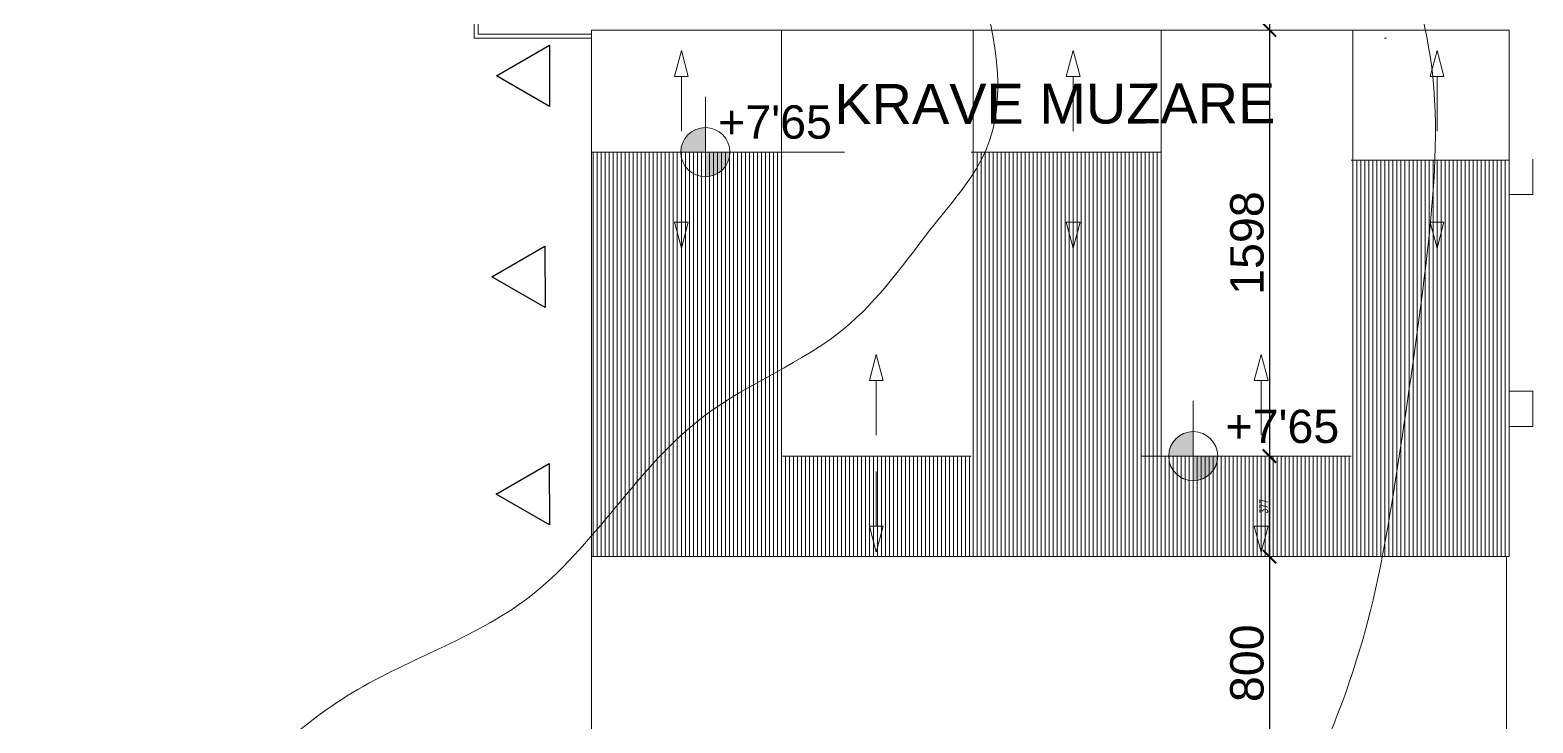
# Model space of a CAD drawing. Header units: millimetres. Extents: x 73 to 57768, y -40361 to 10065.
# Drawn here: x 19616 to 25250, y -33626 to -31027 of the extents above; entities that cross this region are included whole.
import ezdxf

# ---------------------------------------------------------------- set-up
doc = ezdxf.new("R2010")
doc.units = ezdxf.units.MM
for name, color, linetype, lineweight in [('debela', 20, 'Continuous', 25), ('izohipse', 33, 'Continuous', 0), ('kote', 124, 'Continuous', 5), ('kote i srafura', 9, 'Continuous', 5), ('objekti_pogled', 4, 'Continuous', 20), ('SITUACIJA', 7, 'Continuous', 15)]:
    doc.layers.add(name, color=color, linetype=linetype, lineweight=lineweight)
doc.layers.add('pogled', color=7, linetype='Continuous', lineweight=5, true_color=0x8db1c3)
doc.styles.add('1-100', font='simplex.shx', dxfattribs={"width": 0.7, "height": 30})
doc.styles.add('M1_500', font='ARIAL.TTF', dxfattribs={"height": 125})
doc.dimstyles.new('1-100', dxfattribs={"dimtxt": 30, "dimasz": 10, "dimexe": 10, "dimexo": 0, "dimgap": 6, "dimtad": 1, "dimdec": 0, "dimtxsty": '1-100', "dimblk": 'ARCHTICK', "dimcen": 10, "dimdle": 10, "dimadec": 8, "dimazin": 0, "dimtfac": 1, "dimtdec": 0, "dimtix": 1, "dimtmove": 2, "dimatfit": 3, "dimfxl": 1, "dimtolj": 1, "dimtzin": 0, "dimarcsym": 0})
doc.dimstyles.new('M1_500', dxfattribs={"dimtxt": 15, "dimasz": 50, "dimexe": 50, "dimexo": 50, "dimgap": 20, "dimtad": 1, "dimdec": 0, "dimtxsty": 'M1_500', "dimblk": 'ARCHTICK', "dimcen": 2.5, "dimdle": 50, "dimadec": 0, "dimazin": 0, "dimtfac": 1, "dimtdec": 0, "dimtmove": 0, "dimatfit": 3, "dimfxl": 1, "dimarcsym": 0})

# ---------------------------------------------------------------- blocks, each defined once
blk = doc.blocks.new('HOR.KOTA')
h = blk.add_hatch(color=256)
h.paths.add_polyline_path([(-92, 0), (0, 0), (0, 92, 0.414214)])
h.paths.add_polyline_path([(92, 0), (0, 0), (0, -92, 0.414214)])
blk.add_lwpolyline([(0, 207.8), (0, -187.8), (0, 0), (-194.8, 0), (521.6, 0)])
blk.add_circle((0, 0), 92)
blk = doc.blocks.new('_ArchTick')
at = {"layer": 'kote', "color": 0, "const_width": 0.15}
blk.add_lwpolyline([(-0.5, -0.5), (0.5, 0.5)], dxfattribs=at)
blk = doc.blocks.new('*D270')
at = {"layer": 'Defpoints', "color": 0}
for p in [(24262, -29520.7), (24262, -31027.3), (24262, -31027.3)]:
    blk.add_point(p, dxfattribs=at)
at = {"layer": 'kote i srafura', "color": 0, "lineweight": -2}
blk.add_line((24262, -29470.7), (24262, -31077.3), dxfattribs=at)
at = {"layer": 'kote i srafura', "color": 0, "lineweight": -2, "xscale": 50, "yscale": 50, "zscale": 50}
for p, rotation in [((24262, -29520.7), 90), ((24262, -31027.3), 270)]:
    blk.add_blockref('_ArchTick', p, dxfattribs=dict(at, rotation=rotation))
at = {"layer": 'kote i srafura', "color": 0, "insert": (24178.1, -30274), "char_height": 125, "attachment_point": 5, "rotation": 90, "style": 'M1_500'}
blk.add_mtext('1507', dxfattribs=at)
blk = doc.blocks.new('*D271')
at = {"layer": 'Defpoints', "color": 0}
for p in [(24262, -31027.3), (24261.1, -32625.6), (24262, -32625.6)]:
    blk.add_point(p, dxfattribs=at)
at = {"layer": 'kote i srafura', "color": 0, "lineweight": -2}
for p, q in [((24262, -30977.3), (24262, -32675.6)), ((24311.1, -32625.6), (24312, -32625.6))]:
    blk.add_line(p, q, dxfattribs=at)
at = {"layer": 'kote i srafura', "color": 0, "lineweight": -2, "xscale": 50, "yscale": 50, "zscale": 50}
for p, rotation in [((24262, -31027.3), 90), ((24262, -32625.6), 270)]:
    blk.add_blockref('_ArchTick', p, dxfattribs=dict(at, rotation=rotation))
at = {"layer": 'kote i srafura', "color": 0, "insert": (24178.1, -31826.4), "char_height": 125, "attachment_point": 5, "rotation": 90, "style": 'M1_500'}
blk.add_mtext('1598', dxfattribs=at)
blk = doc.blocks.new('*D272')
at = {"layer": 'Defpoints', "color": 0}
for p in [(24261.1, -32625.6), (24261.1, -33002.3), (24262, -33002.3)]:
    blk.add_point(p, dxfattribs=at)
at = {"layer": 'kote i srafura', "color": 0, "lineweight": -2}
for p, q in [((24262, -32615.6), (24262, -33012.3)), ((24261.1, -32625.6), (24272, -32625.6)), ((24261.1, -33002.3), (24272, -33002.3))]:
    blk.add_line(p, q, dxfattribs=at)
at = {"layer": 'kote i srafura', "color": 0, "lineweight": -2, "xscale": 10, "yscale": 10, "zscale": 10}
for p, rotation in [((24262, -32625.6), 90), ((24262, -33002.3), 270)]:
    blk.add_blockref('_ArchTick', p, dxfattribs=dict(at, rotation=rotation))
at = {"layer": 'kote i srafura', "color": 0, "insert": (24241, -32813.9), "char_height": 30, "attachment_point": 5, "rotation": 90, "style": '1-100'}
blk.add_mtext('\\A1;377', dxfattribs=at)
blk = doc.blocks.new('*D273')
at = {"layer": 'Defpoints', "color": 0}
for p in [(24261.1, -33002.3), (24262, -33802.3), (24262, -33802.3)]:
    blk.add_point(p, dxfattribs=at)
at = {"layer": 'kote i srafura', "color": 0, "lineweight": -2}
for p, q in [((24262, -32952.3), (24262, -33852.3)), ((24311.1, -33002.3), (24312, -33002.3))]:
    blk.add_line(p, q, dxfattribs=at)
at = {"layer": 'kote i srafura', "color": 0, "lineweight": -2, "xscale": 50, "yscale": 50, "zscale": 50}
for p, rotation in [((24262, -33002.3), 90), ((24262, -33802.3), 270)]:
    blk.add_blockref('_ArchTick', p, dxfattribs=dict(at, rotation=rotation))
at = {"layer": 'kote i srafura', "color": 0, "insert": (24178.1, -33402.3), "char_height": 125, "attachment_point": 5, "rotation": 90, "style": 'M1_500'}
blk.add_mtext('800', dxfattribs=at)

msp = doc.modelspace()

# ---------------------------------------------------------------- linework, layer by layer
at = {"layer": 'debela', "ltscale": 50}
for p, q in [((21363.715, -31198.944), (21562.578, -31083.669)), ((21562.578, -31083.669), (21562.977, -31313.526)), ((21562.977, -31313.526), (21363.715, -31198.944))]:
    msp.add_line(p, q, dxfattribs=at)
for points in [[(21346.867, -31953.387), (21545.729, -31838.112), (21546.129, -32067.969)], [(21363.316, -32768.02), (21562.178, -32652.745), (21562.578, -32882.602)]]:
    msp.add_lwpolyline(points, close=True, dxfattribs=at)
at = {"layer": 'izohipse'}
msp.add_open_spline([(31552.658, -14611.212), (31420.83, -14776.479), (31114.816, -15139.123), (30624.928, -15577.055), (30170.84, -15961.941), (29828.9, -16406.995), (29662.362, -16940.49), (29570.984, -17469.488), (29328.02, -17874.589), (28964.259, -18166.938), (28491.41, -18117.618), (28135.731, -17936.146), (27864.038, -17762.724), (27597.524, -17733.822), (27382.303, -17839.33), (27249.186, -18043.595), (27228.778, -18269.817), (27364.939, -18409.745), (27486.826, -18602.639), (27473.731, -18918.232), (27438.892, -19242.657), (27503.343, -19600.503), (27438.959, -19974.576), (27418.35, -20370.876), (27166.162, -20566.292), (27192.512, -20752.482), (27015.404, -21021.515), (26895.607, -21494.791), (26650.554, -22047.512), (26591.382, -22702.315), (26472.545, -23244.884), (26316.317, -23813.098), (26020.049, -24274.004), (25454.65, -24705.004), (24750.688, -24745.829), (24204.551, -24839.863), (23667.654, -24825.325), (23063.979, -24661.936), (22497.122, -24184.898), (22063.432, -23818.746), (21708.558, -23483.893), (21618.028, -23071.401), (21482.217, -22717.178), (21280.393, -22427.975), (20949.482, -22291.497), (20523.398, -22316.36), (20222.206, -22639.348), (19982.945, -23036.895), (19641.817, -23453.887), (19121.028, -23810.068), (18536.361, -23906.042), (18036.829, -23959.869), (17576.435, -24284.347), (16718.101, -24662.777), (15646.125, -25317.041), (14555.656, -26080.59), (13735.113, -26727.858), (12928.674, -27239.254), (12117.658, -27817.375), (11367.021, -28349.879), (10773.139, -28841.699), (10339.452, -29116.535), (10025.115, -29401.674), (9851.675, -29691.285), (9886.827, -29934.985), (10043.242, -30061.93), (10191.481, -30185.534), (10374.003, -30294.494), (10678.05, -30273.874), (11155.611, -30422.673), (12000.061, -30438.839), (13118.723, -30470.669), (14283.346, -30938.127), (15504.821, -31189.476), (16723.064, -31335.263), (17772.226, -31295.286), (18560.239, -31297.302), (18999.755, -30973.406), (19157.86, -30650.474), (19140.673, -30272.846), (19512.528, -29973.233), (19570.418, -29356.6), (19990.032, -28764.146), (20599.055, -28424.928), (21180.026, -28534.5), (21599.127, -28734.457), (21971.696, -29140.61), (22495.106, -29561.431), (22920.548, -30192.749), (23197.676, -30825.804), (23298.836, -31414.579), (22961.837, -31797.743), (22682.787, -32211.951), (21995.155, -32467.046), (21600.046, -33215.664), (20787.457, -33458.934), (20348.834, -33917.282), (19934.131, -34182.154), (19674.357, -34418.8), (19653.762, -34612.126), (19648.192, -34664.41)], degree=3, knots=[1902.18558609, 1902.18558609, 1902.18558609, 1902.18558609, 2535.47886573, 3326.13675999, 3868.3788574, 4320.04619324, 4987.21341701, 5522.33876079, 5914.83901284, 6391.10826673, 6822.64589654, 7246.97568664, 7595.57825547, 7771.26986018, 8028.73750015, 8264.35247454, 8488.27555659, 8635.43322456, 8830.24679286, 9158.69372897, 9541.91727582, 9817.33141425, 10232.12944131, 10685.91741739, 10943.23649876, 11070.86668842, 11207.19492117, 11878.62254705, 12536.45749156, 13000.21832433, 13837.61503863, 14204.75627219, 14759.69261974, 15455.3880813, 16240.75451659, 16819.96619368, 17120.46801222, 17847.47312598, 18640.87361578, 19307.14729657, 19569.3043918, 20077.44333925, 20522.0900916, 20712.15505977, 21116.93205152, 21535.08529578, 21903.57896774, 22377.25955994, 22942.34458169, 23504.5111893, 24223.00461876, 24702.53518623, 24974.16213211, 25889.64813605, 27517.11953131, 28727.87044286, 29884.29854474, 30648.63232892, 31590.56243321, 32872.13672267, 33408.3906763, 33901.58309643, 34408.15294838, 34677.77273225, 34872.92535604, 35085.30473785, 35256.08385275, 35461.37236622, 35698.28344835, 36143.04280105, 36948.54022797, 38218.38580649, 39469.44535597, 40670.65584017, 41960.04486517, 43121.04167366, 43866.65135571, 44217.80870065, 44708.64263122, 44873.70664657, 45316.10041882, 45971.00967597, 46651.38474285, 47436.4971892, 47887.84119316, 48373.98365055, 48804.7010782, 49525.4803312, 50386.70921747, 51034.58854924, 51648.27869279, 51988.46614871, 52511.77709507, 53125.29667313, 54078.9061576, 54851.73150858, 55548.42263817, 55937.5884025, 56356.56035221, 56511.87147235, 56511.87147235, 56511.87147235, 56511.87147235], dxfattribs=at)
msp.add_spline([(35326.682, -22191.585), (35300.297, -22354.251), (35280.468, -22517.449), (35205.876, -22623.47), (35096.219, -22917.821), (34990.787, -23076.699), (34688.147, -23309.262), (34354.057, -23520.418), (34023.599, -23770.502), (33860.586, -23908.908), (33818.432, -24103.257), (33879.592, -24325.758), (34085.157, -24476.572), (34288.598, -24572.17), (34568.941, -24614.672), (34933.988, -24670.633), (35233.469, -24721.278), (35364.973, -24890.151), (35277.985, -25067.681), (35018.561, -25092.797), (34658.822, -24971.345), (34330.805, -24865.648), (34059.674, -24790.932), (33906.403, -24890.575), (33791.596, -25085.626), (33853.648, -25296.888), (33919.426, -25625.238), (33928.422, -25857.698), (33971.304, -26095.064), (34088.245, -26625.576), (34140.571, -27002.275), (34125.018, -27194.14), (34060.138, -27313.033), (33926.657, -27426.365), (33743.85, -27466.725), (33627.033, -27374.488), (33482.775, -27280.025), (33359.293, -27270.015), (33219.479, -27120.735), (32766.654, -26573.623), (32303.356, -26120.664), (31776.042, -25981.355), (31431.924, -25967.255), (31164.573, -26028.351), (30301.128, -26069.405), (29917.349, -26203.831), (29529.127, -26393.076), (29278.107, -26593.444), (29129.795, -26719.368), (28600.647, -26773.037), (28099.781, -26968.107), (27675.62, -27430.333), (27429.433, -27741.45), (27326.542, -27972.012), (27017.308, -28209.044), (26766.289, -28409.411), (26329.851, -28511.98), (25870.734, -28516.256), (24871.375, -28407.655), (24393.776, -28506.887), (24110.872, -28759.848), (24099.763, -28896.895), (24182.862, -29234.704), (24386.358, -29615.526), (24576.998, -29989.643), (24632.657, -30325.228), (24731.699, -30636.74), (24868.958, -31158.271), (24853.119, -31864.511), (24751.967, -32601.227), (24630.658, -33243.847), (24451.239, -33753.502), (24241.769, -34122.774), (23867.656, -34478.699), (23401.02, -34748.132), (23099.563, -34889.231)], degree=3, dxfattribs=at)
at = {"layer": 'kote i srafura'}
msp.add_line((23144.145, -31485.376), (23856.145, -31485.376), dxfattribs=at)
at = {"layer": 'objekti_pogled', "ltscale": 5}
for p, q in [((21280.145, -31057.334), (21280.145, -29490.692)), ((21295.145, -31042.334), (21295.145, -29505.692)), ((21720.145, -31042.334), (21295.145, -31042.334)), ((25160.145, -31027.334), (21720.145, -31027.334)), ((21720.145, -31027.334), (21720.145, -33002.334)), ((22432.145, -31027.334), (22432.145, -33002.334)), ((23151.145, -31027.334), (23151.145, -33002.334)), ((23856.145, -31027.334), (23856.145, -33002.334)), ((24575.145, -31027.334), (24575.145, -33002.334)), ((25160.145, -33002.334), (25160.145, -31027.334)), ((21720.145, -31057.334), (21280.145, -31057.334)), ((21720.145, -31485.376), (22432.145, -31485.376)), ((21727.145, -31485.376), (21727.145, -33002.334)), ((21742.145, -31485.376), (21742.145, -33002.334)), ((21757.145, -31485.376), (21757.145, -33002.334)), ((21772.145, -31485.376), (21772.145, -33002.334)), ((21787.145, -31485.376), (21787.145, -33002.334)), ((21802.145, -31485.376), (21802.145, -33002.334)), ((21817.145, -31485.376), (21817.145, -33002.334)), ((21832.145, -31485.376), (21832.145, -33002.334)), ((21847.145, -31485.376), (21847.145, -33002.334)), ((21862.145, -31485.376), (21862.145, -33002.334)), ((21877.145, -31485.376), (21877.145, -33002.334)), ((21892.145, -31485.376), (21892.145, -33002.334)), ((21907.145, -31485.376), (21907.145, -33002.334)), ((21922.145, -31485.376), (21922.145, -33002.334)), ((21937.145, -31485.376), (21937.145, -33002.334)), ((21952.145, -31485.376), (21952.145, -33002.334)), ((21967.145, -31485.376), (21967.145, -33002.334)), ((21982.145, -31485.376), (21982.145, -33002.334)), ((21997.145, -31485.376), (21997.145, -33002.334)), ((22012.145, -31485.376), (22012.145, -33002.334)), ((22027.145, -31485.376), (22027.145, -33002.334)), ((22042.145, -31485.376), (22042.145, -33002.334)), ((22057.145, -31485.376), (22057.145, -33002.334)), ((22072.145, -31485.376), (22072.145, -33002.334)), ((22087.145, -31485.376), (22087.145, -33002.334)), ((22102.145, -31485.376), (22102.145, -33002.334)), ((22117.145, -31485.376), (22117.145, -33002.334)), ((22132.145, -31485.376), (22132.145, -33002.334)), ((22147.145, -31485.376), (22147.145, -33002.334)), ((22162.145, -31485.376), (22162.145, -33002.334)), ((22177.145, -31485.376), (22177.145, -33002.334)), ((22192.145, -31485.376), (22192.145, -33002.334)), ((22207.145, -31485.376), (22207.145, -33002.334)), ((22222.145, -31485.376), (22222.145, -33002.334)), ((22237.145, -31485.376), (22237.145, -33002.334)), ((22252.145, -31485.376), (22252.145, -33002.334)), ((22267.145, -31485.376), (22267.145, -33002.334)), ((22282.145, -31485.376), (22282.145, -33002.334)), ((22297.145, -31485.376), (22297.145, -33002.334)), ((22312.145, -31485.376), (22312.145, -33002.334)), ((22327.145, -31485.376), (22327.145, -33002.334)), ((22342.145, -31485.376), (22342.145, -33002.334)), ((22357.145, -31485.376), (22357.145, -33002.334)), ((22372.145, -31485.376), (22372.145, -33002.334)), ((22387.145, -31485.376), (22387.145, -33002.334)), ((22402.145, -31485.376), (22402.145, -33002.334)), ((22417.145, -31485.376), (22417.145, -33002.334)), ((23166.145, -31485.376), (23166.145, -33002.334)), ((23181.145, -31485.376), (23181.145, -33002.334)), ((23196.145, -31485.376), (23196.145, -33002.334)), ((23211.145, -31485.376), (23211.145, -33002.334)), ((23226.145, -31485.376), (23226.145, -33002.334)), ((23241.145, -31485.376), (23241.145, -33002.334)), ((23256.145, -31485.376), (23256.145, -33002.334)), ((23271.145, -31485.376), (23271.145, -33002.334)), ((23286.145, -31485.376), (23286.145, -33002.334)), ((23301.145, -31485.376), (23301.145, -33002.334)), ((23316.145, -31485.376), (23316.145, -33002.334)), ((23331.145, -31485.376), (23331.145, -33002.334)), ((23346.145, -31485.376), (23346.145, -33002.334)), ((23361.145, -31485.376), (23361.145, -33002.334)), ((23376.145, -31485.376), (23376.145, -33002.334)), ((23391.145, -31485.376), (23391.145, -33002.334)), ((23406.145, -31485.376), (23406.145, -33002.334)), ((23421.145, -31485.376), (23421.145, -33002.334)), ((23436.145, -31485.376), (23436.145, -33002.334)), ((23451.145, -31485.376), (23451.145, -33002.334)), ((23466.145, -31485.376), (23466.145, -33002.334)), ((23481.145, -31485.376), (23481.145, -33002.334)), ((23496.145, -31485.376), (23496.145, -33002.334)), ((23511.145, -31485.376), (23511.145, -33002.334)), ((23526.145, -31485.376), (23526.145, -33002.334)), ((23541.145, -31485.376), (23541.145, -33002.334)), ((23556.145, -31485.376), (23556.145, -33002.334)), ((23571.145, -31485.376), (23571.145, -33002.334)), ((23586.145, -31485.376), (23586.145, -33002.334)), ((23601.145, -31485.376), (23601.145, -33002.334)), ((23616.145, -31485.376), (23616.145, -33002.334)), ((23631.145, -31485.376), (23631.145, -33002.334)), ((23646.145, -31485.376), (23646.145, -33002.334)), ((23661.145, -31485.376), (23661.145, -33002.334)), ((23676.145, -31485.376), (23676.145, -33002.334)), ((23691.145, -31485.376), (23691.145, -33002.334)), ((23706.145, -31485.376), (23706.145, -33002.334)), ((23721.145, -31485.376), (23721.145, -33002.334)), ((23736.145, -31485.376), (23736.145, -33002.334)), ((23751.145, -31485.376), (23751.145, -33002.334)), ((23766.145, -31485.376), (23766.145, -33002.334)), ((23781.145, -31485.376), (23781.145, -33002.334)), ((23796.145, -31485.376), (23796.145, -33002.334)), ((23811.145, -31485.376), (23811.145, -33002.334)), ((23826.145, -31485.376), (23826.145, -33002.334)), ((23841.145, -31485.376), (23841.145, -33002.334)), ((24568.145, -31515.376), (25160.145, -31515.376)), ((24590.145, -31515.376), (24590.145, -33002.334)), ((24605.145, -31515.376), (24605.145, -33002.334)), ((24620.145, -31515.376), (24620.145, -33002.334)), ((24635.145, -31515.376), (24635.145, -33002.334)), ((24650.145, -31515.376), (24650.145, -33002.334)), ((24665.145, -31515.376), (24665.145, -33002.334)), ((24680.145, -31515.376), (24680.145, -33002.334)), ((24695.145, -31515.376), (24695.145, -33002.334)), ((24710.145, -31515.376), (24710.145, -33002.334)), ((24725.145, -31515.376), (24725.145, -33002.334)), ((24740.145, -31515.376), (24740.145, -33002.334)), ((24755.145, -31515.376), (24755.145, -33002.334)), ((24770.145, -31515.376), (24770.145, -33002.334)), ((24785.145, -31515.376), (24785.145, -33002.334)), ((24800.145, -31515.376), (24800.145, -33002.334)), ((24815.145, -31515.376), (24815.145, -33002.334)), ((24830.145, -31515.376), (24830.145, -33002.334)), ((24845.145, -31515.376), (24845.145, -33002.334)), ((24860.145, -31515.376), (24860.145, -33002.334)), ((24875.145, -31515.376), (24875.145, -33002.334)), ((24890.145, -31515.376), (24890.145, -33002.334)), ((24905.145, -31515.376), (24905.145, -33002.334)), ((24920.145, -31515.376), (24920.145, -33002.334)), ((24935.145, -31515.376), (24935.145, -33002.334)), ((24950.145, -31515.376), (24950.145, -33002.334)), ((24965.145, -31515.376), (24965.145, -33002.334)), ((24980.145, -31515.376), (24980.145, -33002.334)), ((24995.145, -31515.376), (24995.145, -33002.334)), ((25010.145, -31515.376), (25010.145, -33002.334)), ((25025.145, -31515.376), (25025.145, -33002.334)), ((25040.145, -31515.376), (25040.145, -33002.334)), ((25055.145, -31515.376), (25055.145, -33002.334)), ((25070.145, -31515.376), (25070.145, -33002.334)), ((25085.145, -31515.376), (25085.145, -33002.334)), ((25100.145, -31515.376), (25100.145, -33002.334)), ((25115.145, -31515.376), (25115.145, -33002.334)), ((25130.145, -31515.376), (25130.145, -33002.334)), ((25145.145, -31515.376), (25145.145, -33002.334)), ((22432.145, -32625.554), (23144.145, -32625.554)), ((22447.145, -32625.554), (22447.145, -33002.334)), ((22462.145, -32625.554), (22462.145, -33002.334)), ((22477.145, -32625.554), (22477.145, -33002.334)), ((22492.145, -32625.554), (22492.145, -33002.334)), ((22507.145, -32625.554), (22507.145, -33002.334)), ((22522.145, -32625.554), (22522.145, -33002.334)), ((22537.145, -32625.554), (22537.145, -33002.334)), ((22552.145, -32625.554), (22552.145, -33002.334)), ((22567.145, -32625.554), (22567.145, -33002.334)), ((22582.145, -32625.554), (22582.145, -33002.334)), ((22597.145, -32625.554), (22597.145, -33002.334)), ((22612.145, -32625.554), (22612.145, -33002.334)), ((22627.145, -32625.554), (22627.145, -33002.334)), ((22642.145, -32625.554), (22642.145, -33002.334)), ((22657.145, -32625.554), (22657.145, -33002.334)), ((22672.145, -32625.554), (22672.145, -33002.334)), ((22687.145, -32625.554), (22687.145, -33002.334)), ((22702.145, -32625.554), (22702.145, -33002.334)), ((22717.145, -32625.554), (22717.145, -33002.334)), ((22732.145, -32625.554), (22732.145, -33002.334)), ((22747.145, -32625.554), (22747.145, -33002.334)), ((22762.145, -32625.554), (22762.145, -33002.334)), ((22777.145, -32625.554), (22777.145, -33002.334)), ((22792.145, -32625.554), (22792.145, -33002.334)), ((22807.145, -32625.554), (22807.145, -33002.334)), ((22822.145, -32625.554), (22822.145, -33002.334)), ((22837.145, -32625.554), (22837.145, -33002.334)), ((22852.145, -32625.554), (22852.145, -33002.334)), ((22867.145, -32625.554), (22867.145, -33002.334)), ((22882.145, -32625.554), (22882.145, -33002.334)), ((22897.145, -32625.554), (22897.145, -33002.334)), ((22912.145, -32625.554), (22912.145, -33002.334)), ((22927.145, -32625.554), (22927.145, -33002.334)), ((22942.145, -32625.554), (22942.145, -33002.334)), ((22957.145, -32625.554), (22957.145, -33002.334)), ((22972.145, -32625.554), (22972.145, -33002.334)), ((22987.145, -32625.554), (22987.145, -33002.334)), ((23002.145, -32625.554), (23002.145, -33002.334)), ((23017.145, -32625.554), (23017.145, -33002.334)), ((23032.145, -32625.554), (23032.145, -33002.334)), ((23047.145, -32625.554), (23047.145, -33002.334)), ((23062.145, -32625.554), (23062.145, -33002.334)), ((23077.145, -32625.554), (23077.145, -33002.334)), ((23092.145, -32625.554), (23092.145, -33002.334)), ((23107.145, -32625.554), (23107.145, -33002.334)), ((23122.145, -32625.554), (23122.145, -33002.334)), ((23137.145, -32625.554), (23137.145, -33002.334)), ((23856.145, -32625.554), (24568.145, -32625.554)), ((23871.145, -32625.554), (23871.145, -33002.334)), ((23886.145, -32625.554), (23886.145, -33002.334)), ((23901.145, -32625.554), (23901.145, -33002.334)), ((23916.145, -32625.554), (23916.145, -33002.334)), ((23931.145, -32625.554), (23931.145, -33002.334)), ((23946.145, -32625.554), (23946.145, -33002.334)), ((23961.145, -32625.554), (23961.145, -33002.334)), ((23976.145, -32625.554), (23976.145, -33002.334)), ((23991.145, -32625.554), (23991.145, -33002.334)), ((24006.145, -32625.554), (24006.145, -33002.334)), ((24021.145, -32625.554), (24021.145, -33002.334)), ((24036.145, -32625.554), (24036.145, -33002.334)), ((24051.145, -32625.554), (24051.145, -33002.334)), ((24066.145, -32625.554), (24066.145, -33002.334)), ((24081.145, -32625.554), (24081.145, -33002.334)), ((24096.145, -32625.554), (24096.145, -33002.334)), ((24111.145, -32625.554), (24111.145, -33002.334)), ((24126.145, -32625.554), (24126.145, -33002.334)), ((24141.145, -32625.554), (24141.145, -33002.334)), ((24156.145, -32625.554), (24156.145, -33002.334)), ((24171.145, -32625.554), (24171.145, -33002.334)), ((24186.145, -32625.554), (24186.145, -33002.334)), ((24201.145, -32625.554), (24201.145, -33002.334)), ((24216.145, -32625.554), (24216.145, -33002.334)), ((24231.145, -32625.554), (24231.145, -33002.334)), ((24246.145, -32625.554), (24246.145, -33002.334)), ((24261.145, -32625.554), (24261.145, -33002.334)), ((24276.145, -32625.554), (24276.145, -33002.334)), ((24291.145, -32625.554), (24291.145, -33002.334)), ((24306.145, -32625.554), (24306.145, -33002.334)), ((24321.145, -32625.554), (24321.145, -33002.334)), ((24336.145, -32625.554), (24336.145, -33002.334)), ((24351.145, -32625.554), (24351.145, -33002.334)), ((24366.145, -32625.554), (24366.145, -33002.334)), ((24381.145, -32625.554), (24381.145, -33002.334)), ((24396.145, -32625.554), (24396.145, -33002.334)), ((24411.145, -32625.554), (24411.145, -33002.334)), ((24426.145, -32625.554), (24426.145, -33002.334)), ((24441.145, -32625.554), (24441.145, -33002.334)), ((24456.145, -32625.554), (24456.145, -33002.334)), ((24471.145, -32625.554), (24471.145, -33002.334)), ((24486.145, -32625.554), (24486.145, -33002.334)), ((24501.145, -32625.554), (24501.145, -33002.334)), ((24516.145, -32625.554), (24516.145, -33002.334)), ((24531.145, -32625.554), (24531.145, -33002.334)), ((24546.145, -32625.554), (24546.145, -33002.334)), ((24561.145, -32625.554), (24561.145, -33002.334)), ((21720.145, -33002.334), (25160.145, -33002.334)), ((21720.145, -33002.334), (21720.145, -33802.334)), ((25150.145, -33002.334), (25150.145, -33802.334))]:
    msp.add_line(p, q, dxfattribs=at)
at = {"layer": 'pogled', "ltscale": 5}
msp.add_line((24700.694, -31057.334), (24692.694, -31057.334), dxfattribs=at)
at = {"layer": 'pogled', "ltscale": 3}
for p, q in [((25249.597, -31644.935), (25249.597, -31511.496)), ((25160.028, -31644.452, -92.528), (25249.559, -31644.452, -92.528)), ((25160.028, -32381.496, -92.528), (25249.559, -32381.496, -92.528)), ((25249.597, -32514.935), (25249.597, -32381.496)), ((25160.028, -32514.452, -92.528), (25249.559, -32514.452, -92.528))]:
    msp.add_line(p, q, dxfattribs=at)
at = {"layer": 'SITUACIJA'}
for points in [[(22057.145, -31104.384), (22030.953, -31202.135), (22083.338, -31202.135), (22057.145, -31104.384)], [(23526.145, -31104.384), (23499.953, -31202.135), (23552.338, -31202.135), (23526.145, -31104.384)], [(24890.145, -31104.384), (24863.953, -31202.135), (24916.338, -31202.135), (24890.145, -31104.384)], [(22057.145, -31845.276), (22030.953, -31747.525), (22083.338, -31747.525), (22057.145, -31845.276)], [(23526.145, -31845.276), (23499.953, -31747.525), (23552.338, -31747.525), (23526.145, -31845.276)], [(24890.145, -31845.276), (24863.953, -31747.525), (24916.338, -31747.525), (24890.145, -31845.276)], [(22788.145, -32244.562), (22761.953, -32342.314), (22814.338, -32342.314), (22788.145, -32244.562)], [(24231.145, -32244.562), (24204.953, -32342.314), (24257.338, -32342.314), (24231.145, -32244.562)], [(22788.145, -32985.454), (22761.953, -32887.703), (22814.338, -32887.703), (22788.145, -32985.454)], [(24231.145, -32985.454), (24204.953, -32887.703), (24257.338, -32887.703), (24231.145, -32985.454)]]:
    msp.add_lwpolyline(points, close=True, dxfattribs=at)
for points in [[(22057.145, -31406.284), (22057.145, -31202.135)], [(23526.145, -31406.284), (23526.145, -31202.135)], [(24890.145, -31406.284), (24890.145, -31202.135)], [(22057.145, -31543.376), (22057.145, -31747.525)], [(23526.145, -31543.376), (23526.145, -31747.525)], [(24890.145, -31543.376), (24890.145, -31747.525)], [(22788.145, -32546.462), (22788.145, -32342.314)], [(24231.145, -32546.462), (24231.145, -32342.314)], [(22788.145, -32683.554), (22788.145, -32887.703)], [(24231.145, -32683.554), (24231.145, -32887.703)]]:
    msp.add_lwpolyline(points, dxfattribs=at)

# ---------------------------------------------------------------- block references
at = {"layer": 'kote'}
for p in [(22147.145, -31485.376), (23976.145, -32625.554)]:
    msp.add_blockref('HOR.KOTA', p, dxfattribs=at)

# ---------------------------------------------------------------- texts
at = {"layer": 'kote', "insert": (22630.58, -31230.127), "char_height": 150, "width": 3716.44813, "attachment_point": 1, "rotation": 0.11096}
msp.add_mtext('{\\fArial|b0|i0|c238|p34;KRAVE MUZARE}', dxfattribs=at)
at = {"layer": 'kote', "char_height": 125, "width": 1396.4157, "attachment_point": 1, "style": 'M1_500'}
for insert in [(22195.133, -31309.771), (24096.98, -32451.161)]:
    msp.add_mtext("+{\\fArial|b0|i0|c238|p34;7}'{\\fArial|b0|i0|c238|p34;65}", dxfattribs=dict(at, insert=insert))

# ---------------------------------------------------------------- dimensions: what is measured, and where the dimension line sits
at = {"layer": 'kote i srafura'}
for base, p1, p2, dimstyle, picture, middle in [((24261.964, -31027.334), (24261.964, -29520.692), (24261.964, -31027.334), 'M1_500', '*D270', (24178.142, -30274.013)), ((24261.964, -32625.554), (24261.964, -31027.334), (24261.145, -32625.554), 'M1_500', '*D271', (24178.142, -31826.444)), ((24261.964, -33002.334), (24261.145, -32625.554), (24261.145, -33002.334), '1-100', '*D272', (24240.964, -32813.944)), ((24261.964, -33802.334), (24261.145, -33002.334), (24261.964, -33802.334), 'M1_500', '*D273', (24178.142, -33402.334))]:
    dim = msp.add_linear_dim(base=base, p1=p1, p2=p2, angle=90, dimstyle=dimstyle, dxfattribs=at)
    dim.commit()
    dim.dimension.update_dxf_attribs({"geometry": picture, "text_midpoint": middle})

doc.saveas('drawing.dxf')
